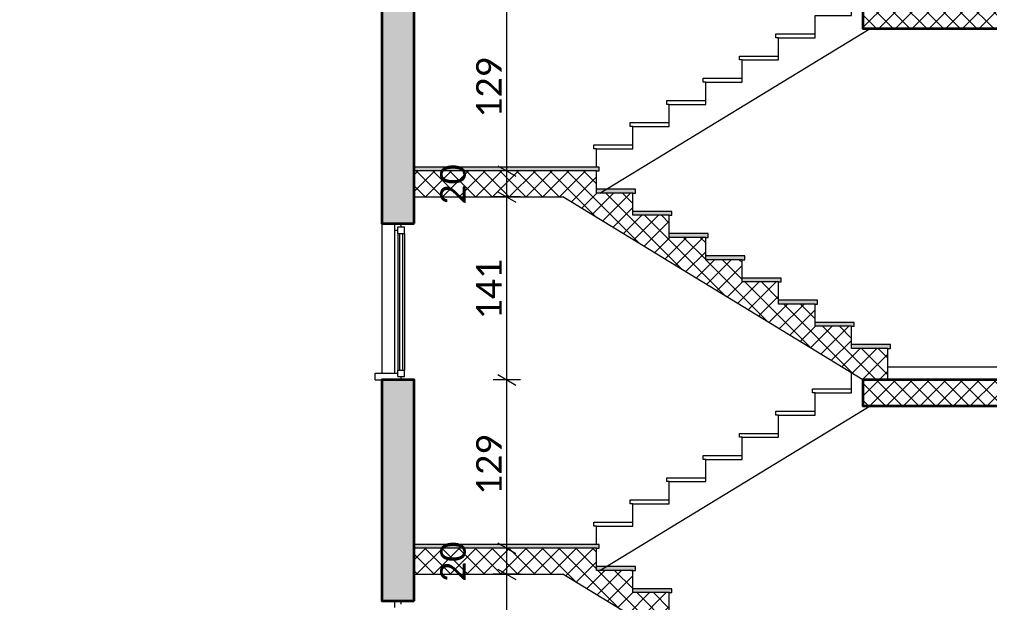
# Model space of a CAD drawing. Header units: millimetres. Extents: x -310 to 171125, y -3027 to 55843.
# Drawn here: x 117401 to 124857, y 19083 to 23565 of the extents above; entities that cross this region are included whole.
import ezdxf

# ---------------------------------------------------------------- set-up
doc = ezdxf.new("R2010")
doc.units = ezdxf.units.MM
doc.header["$MEASUREMENT"] = 0
doc.set_wipeout_variables(frame=1)
doc.linetypes.add('Wipeout_Contour', pattern=[1000, 0, -1000])
doc.layers.add('Dimensioning - General', color=7, linetype='Continuous')
doc.layers.add('Structural - Bearing', color=7, linetype='Continuous')
for name, color, linetype, lineweight, true_color in [('Dimensioning - General_Pen_No__61', 7, 'Continuous', 20, 0x6a6a6a), ('Dimensioning - General_Pen_No__88', 7, 'Continuous', 20, 0xfd4435), ('Structural - Bearing_Pen_No__61', 7, 'Continuous', 20, 0x6a6a6a), ('Structural - Bearing_Pen_No__82', 7, 'Continuous', 20, 0xaaaaaa)]:
    doc.layers.add(name, color=color, linetype=linetype, lineweight=lineweight, true_color=true_color)
for name, color, linetype, lineweight in [('Structural - Bearing_Pen_No__1', 7, 'Continuous', 13), ('Structural - Bearing_Pen_No__101', 252, 'Continuous', 13), ('Structural - Bearing_Pen_No__7', 7, 'Continuous', 35)]:
    doc.layers.add(name, color=color, linetype=linetype, lineweight=lineweight)
doc.layers.get('0').off()
doc.styles.add('GENERATED_STYLE_6', font='calibril.ttf')
doc.dimstyles.new('GENERATED_STYLE__1', dxfattribs={"dimtxt": 195.999997, "dimasz": 106.4, "dimexe": 0.18, "dimexo": 0.0625, "dimgap": 0.09, "dimtad": 1, "dimdec": 0, "dimlfac": 0.1, "dimzin": 0, "dimdsep": 46, "dimtxsty": 'GENERATED_STYLE_6', "dimblk": 'ARROWHEAD_2', "dimblk1": 'ARROWHEAD_2', "dimblk2": 'ARROWHEAD_2', "dimcen": 0.09, "dimse1": 1, "dimse2": 1, "dimclrd": 256, "dimclre": 256, "dimclrt": 256, "dimadec": 0, "dimazin": 0, "dimtfac": 1, "dimtdec": 4, "dimtmove": 0, "dimatfit": 3, "dimfxl": 1, "dimtolj": 1, "dimtzin": 0, "dimarcsym": 0})
pattern_1 = [(45, (0, 0), (-64.346715, 64.346715), []), (135, (0, 0), (64.346715, 64.346715), [])]

# ---------------------------------------------------------------- blocks, each defined once
blk = doc.blocks.new('*D23')
at = {"layer": 'Dimensioning - General_Pen_No__61', "color": 251, "linetype": 'Continuous', "lineweight": 20, "true_color": 0x6a6a6a, "transparency": 16777216}
for p, q in [((121076.5, 19341.2), (121216.5, 19260.4)), ((121251.5, 19300.8), (121041.5, 19300.8)), ((121146.5, 17895.5), (121146.5, 19300.8)), ((121251.5, 17895.5), (121041.5, 17895.5)), ((121076.5, 17935.9), (121216.5, 17855))]:
    blk.add_line(p, q, dxfattribs=at)
at = {"layer": 'Dimensioning - General_Pen_No__88', "color": 20, "lineweight": 20, "true_color": 0xfd4435, "transparency": 16777216, "char_height": 196, "attachment_point": 7, "rotation": 90, "style": 'GENERATED_STYLE_6'}
for s, insert in [('\\A1;{\\pql;\\fCalibri Light|b0|i0|c0|p34;20}', (120832.9, 19241.9)), ('\\A1;{\\pql;\\fCalibri Light|b0|i0|c0|p34;141}', (121107.3, 18359.8))]:
    blk.add_mtext(s, dxfattribs=dict(at, insert=insert))
blk = doc.blocks.new('ARROWHEAD_2')
at = {"color": 0, "linetype": 'Continuous', "lineweight": 0}
for p, q in [((0, 0), (-1, 0)), ((-0.378, -0.655), (0.378, 0.655))]:
    blk.add_line(p, q, dxfattribs=at)
blk = doc.blocks.new('*D24')
at = {"layer": 'Dimensioning - General_Pen_No__61', "color": 251, "linetype": 'Continuous', "lineweight": 20, "true_color": 0x6a6a6a, "transparency": 16777216}
for p, q in [((121076.5, 19541.2), (121216.5, 19460.4)), ((121251.5, 19500.8), (121041.5, 19500.8)), ((121146.5, 19300.8), (121146.5, 19500.8)), ((121076.5, 19341.2), (121216.5, 19260.4)), ((121251.5, 19300.8), (121041.5, 19300.8))]:
    blk.add_line(p, q, dxfattribs=at)
blk = doc.blocks.new('*D25')
at = {"layer": 'Dimensioning - General_Pen_No__61', "color": 251, "linetype": 'Continuous', "lineweight": 20, "true_color": 0x6a6a6a, "transparency": 16777216}
for p, q in [((121076.5, 20835.9), (121216.5, 20755)), ((121251.5, 20795.5), (121041.5, 20795.5)), ((121146.5, 19500.8), (121146.5, 20795.5)), ((121076.5, 19541.2), (121216.5, 19460.4)), ((121251.5, 19500.8), (121041.5, 19500.8))]:
    blk.add_line(p, q, dxfattribs=at)
at = {"layer": 'Dimensioning - General_Pen_No__88', "color": 20, "lineweight": 20, "true_color": 0xfd4435, "transparency": 16777216, "insert": (121107.3, 19909.8), "char_height": 196, "attachment_point": 7, "rotation": 90, "style": 'GENERATED_STYLE_6'}
blk.add_mtext('\\A1;{\\pql;\\fCalibri Light|b0|i0|c0|p34;129}', dxfattribs=at)
blk = doc.blocks.new('*D26')
at = {"layer": 'Dimensioning - General_Pen_No__61', "color": 251, "linetype": 'Continuous', "lineweight": 20, "true_color": 0x6a6a6a, "transparency": 16777216}
for p, q in [((121076.5, 22241.2), (121216.5, 22160.4)), ((121251.5, 22200.8), (121041.5, 22200.8)), ((121146.5, 20795.5), (121146.5, 22200.8)), ((121076.5, 20835.9), (121216.5, 20755)), ((121251.5, 20795.5), (121041.5, 20795.5))]:
    blk.add_line(p, q, dxfattribs=at)
at = {"layer": 'Dimensioning - General_Pen_No__88', "color": 20, "lineweight": 20, "true_color": 0xfd4435, "transparency": 16777216, "char_height": 196, "attachment_point": 7, "rotation": 90, "style": 'GENERATED_STYLE_6'}
for s, insert in [('\\A1;{\\pql;\\fCalibri Light|b0|i0|c0|p34;20}', (120832.9, 22141.9)), ('\\A1;{\\pql;\\fCalibri Light|b0|i0|c0|p34;141}', (121107.3, 21259.8))]:
    blk.add_mtext(s, dxfattribs=dict(at, insert=insert))
blk = doc.blocks.new('*D27')
at = {"layer": 'Dimensioning - General_Pen_No__61', "color": 251, "linetype": 'Continuous', "lineweight": 20, "true_color": 0x6a6a6a, "transparency": 16777216}
for p, q in [((121076.5, 22441.2), (121216.5, 22360.4)), ((121251.5, 22400.8), (121041.5, 22400.8)), ((121146.5, 22200.8), (121146.5, 22400.8)), ((121076.5, 22241.2), (121216.5, 22160.4)), ((121251.5, 22200.8), (121041.5, 22200.8))]:
    blk.add_line(p, q, dxfattribs=at)
blk = doc.blocks.new('*D28')
at = {"layer": 'Dimensioning - General_Pen_No__61', "color": 251, "linetype": 'Continuous', "lineweight": 20, "true_color": 0x6a6a6a, "transparency": 16777216}
for p, q in [((121076.5, 23735.9), (121216.5, 23655)), ((121251.5, 23695.5), (121041.5, 23695.5)), ((121146.5, 22400.8), (121146.5, 23695.5)), ((121076.5, 22441.2), (121216.5, 22360.4)), ((121251.5, 22400.8), (121041.5, 22400.8))]:
    blk.add_line(p, q, dxfattribs=at)
at = {"layer": 'Dimensioning - General_Pen_No__88', "color": 20, "lineweight": 20, "true_color": 0xfd4435, "transparency": 16777216, "insert": (121107.3, 22809.8), "char_height": 196, "attachment_point": 7, "rotation": 90, "style": 'GENERATED_STYLE_6'}
blk.add_mtext('\\A1;{\\pql;\\fCalibri Light|b0|i0|c0|p34;129}', dxfattribs=at)
blk = doc.blocks.new('*D85')
at = {"layer": 'Dimensioning - General_Pen_No__61', "color": 251, "linetype": 'Continuous', "lineweight": 20, "true_color": 0x6a6a6a, "transparency": 16777216}
for p, q in [((134757.9, 20595.6), (134547.9, 20595.6)), ((134582.9, 20636), (134722.9, 20555.2)), ((134652.9, 17895.6), (134652.9, 20595.6)), ((134757.9, 17895.6), (134547.9, 17895.6)), ((134582.9, 17936), (134722.9, 17855.2))]:
    blk.add_line(p, q, dxfattribs=at)
at = {"layer": 'Dimensioning - General_Pen_No__88', "color": 20, "lineweight": 20, "true_color": 0xfd4435, "transparency": 16777216, "char_height": 196, "attachment_point": 7, "rotation": 90, "style": 'GENERATED_STYLE_6'}
for s, insert in [('\\A1;{\\pql;\\fCalibri Light|b0|i0|c0|p34;20}', (134613.7, 20237.4)), ('\\A1;{\\pql;\\fCalibri Light|b0|i0|c0|p34;270}', (134613.7, 19007.3))]:
    blk.add_mtext(s, dxfattribs=dict(at, insert=insert))
blk = doc.blocks.new('*D86')
at = {"layer": 'Dimensioning - General_Pen_No__61', "color": 251, "linetype": 'Continuous', "lineweight": 20, "true_color": 0x6a6a6a, "transparency": 16777216}
for p, q in [((134582.9, 20836), (134722.9, 20755.2)), ((134757.9, 20795.6), (134547.9, 20795.6)), ((134652.9, 20595.6), (134652.9, 20795.6)), ((134757.9, 20595.6), (134547.9, 20595.6)), ((134582.9, 20636), (134722.9, 20555.2))]:
    blk.add_line(p, q, dxfattribs=at)
blk = doc.blocks.new('*D87')
at = {"layer": 'Dimensioning - General_Pen_No__61', "color": 251, "linetype": 'Continuous', "lineweight": 20, "true_color": 0x6a6a6a, "transparency": 16777216}
for p, q in [((134757.9, 23495.6), (134547.9, 23495.6)), ((134582.9, 23536), (134722.9, 23455.2)), ((134652.9, 20795.6), (134652.9, 23495.6)), ((134582.9, 20836), (134722.9, 20755.2)), ((134757.9, 20795.6), (134547.9, 20795.6))]:
    blk.add_line(p, q, dxfattribs=at)
at = {"layer": 'Dimensioning - General_Pen_No__88', "color": 20, "lineweight": 20, "true_color": 0xfd4435, "transparency": 16777216, "char_height": 196, "attachment_point": 7, "rotation": 90, "style": 'GENERATED_STYLE_6'}
for s, insert in [('\\A1;{\\pql;\\fCalibri Light|b0|i0|c0|p34;20}', (134613.7, 23137.4)), ('\\A1;{\\pql;\\fCalibri Light|b0|i0|c0|p34;270}', (134613.7, 21907.3))]:
    blk.add_mtext(s, dxfattribs=dict(at, insert=insert))
blk = doc.blocks.new('*D88')
at = {"layer": 'Dimensioning - General_Pen_No__61', "color": 251, "linetype": 'Continuous', "lineweight": 20, "true_color": 0x6a6a6a, "transparency": 16777216}
for p, q in [((134582.9, 23736), (134722.9, 23655.2)), ((134757.9, 23695.6), (134547.9, 23695.6)), ((134652.9, 23495.6), (134652.9, 23695.6)), ((134757.9, 23495.6), (134547.9, 23495.6)), ((134582.9, 23536), (134722.9, 23455.2))]:
    blk.add_line(p, q, dxfattribs=at)
blk = doc.blocks.new('*D128')
at = {"layer": 'Dimensioning - General_Pen_No__61', "color": 251, "linetype": 'Continuous', "lineweight": 20, "true_color": 0x6a6a6a, "transparency": 16777216}
for p, q in [((135307.9, 20595.6), (135097.9, 20595.6)), ((135132.9, 20636), (135272.9, 20555.2)), ((135202.9, 17895.6), (135202.9, 20595.6)), ((135307.9, 17895.6), (135097.9, 17895.6)), ((135132.9, 17936), (135272.9, 17855.2))]:
    blk.add_line(p, q, dxfattribs=at)
at = {"layer": 'Dimensioning - General_Pen_No__88', "color": 20, "lineweight": 20, "true_color": 0xfd4435, "transparency": 16777216, "char_height": 196, "attachment_point": 7, "rotation": 90, "style": 'GENERATED_STYLE_6'}
for s, insert in [('\\A1;{\\pql;\\fCalibri Light|b0|i0|c0|p34;20}', (135163.7, 20237.4)), ('\\A1;{\\pql;\\fCalibri Light|b0|i0|c0|p34;270}', (135163.7, 19007.3))]:
    blk.add_mtext(s, dxfattribs=dict(at, insert=insert))
blk = doc.blocks.new('*D129')
at = {"layer": 'Dimensioning - General_Pen_No__61', "color": 251, "linetype": 'Continuous', "lineweight": 20, "true_color": 0x6a6a6a, "transparency": 16777216}
for p, q in [((135132.9, 20836), (135272.9, 20755.2)), ((135307.9, 20795.6), (135097.9, 20795.6)), ((135202.9, 20595.6), (135202.9, 20795.6)), ((135307.9, 20595.6), (135097.9, 20595.6)), ((135132.9, 20636), (135272.9, 20555.2))]:
    blk.add_line(p, q, dxfattribs=at)
blk = doc.blocks.new('*D130')
at = {"layer": 'Dimensioning - General_Pen_No__61', "color": 251, "linetype": 'Continuous', "lineweight": 20, "true_color": 0x6a6a6a, "transparency": 16777216}
for p, q in [((135307.9, 23495.6), (135097.9, 23495.6)), ((135132.9, 23536), (135272.9, 23455.2)), ((135202.9, 20795.6), (135202.9, 23495.6)), ((135132.9, 20836), (135272.9, 20755.2)), ((135307.9, 20795.6), (135097.9, 20795.6))]:
    blk.add_line(p, q, dxfattribs=at)
at = {"layer": 'Dimensioning - General_Pen_No__88', "color": 20, "lineweight": 20, "true_color": 0xfd4435, "transparency": 16777216, "char_height": 196, "attachment_point": 7, "rotation": 90, "style": 'GENERATED_STYLE_6'}
for s, insert in [('\\A1;{\\pql;\\fCalibri Light|b0|i0|c0|p34;20}', (135163.7, 23137.4)), ('\\A1;{\\pql;\\fCalibri Light|b0|i0|c0|p34;270}', (135163.7, 21907.3))]:
    blk.add_mtext(s, dxfattribs=dict(at, insert=insert))
blk = doc.blocks.new('*D131')
at = {"layer": 'Dimensioning - General_Pen_No__61', "color": 251, "linetype": 'Continuous', "lineweight": 20, "true_color": 0x6a6a6a, "transparency": 16777216}
for p, q in [((135132.9, 23736), (135272.9, 23655.2)), ((135307.9, 23695.6), (135097.9, 23695.6)), ((135202.9, 23495.6), (135202.9, 23695.6)), ((135307.9, 23495.6), (135097.9, 23495.6)), ((135132.9, 23536), (135272.9, 23455.2))]:
    blk.add_line(p, q, dxfattribs=at)
blk = doc.blocks.new('*D156')
at = {"layer": 'Dimensioning - General_Pen_No__61', "color": 251, "linetype": 'Continuous', "lineweight": 20, "true_color": 0x6a6a6a, "transparency": 16777216}
for p, q in [((135682.9, 20836), (135822.9, 20755.2)), ((135857.9, 20795.6), (135647.9, 20795.6)), ((135752.9, 17895.6), (135752.9, 20795.6)), ((135857.9, 17895.6), (135647.9, 17895.6)), ((135682.9, 17936), (135822.9, 17855.2))]:
    blk.add_line(p, q, dxfattribs=at)
at = {"layer": 'Dimensioning - General_Pen_No__88', "color": 20, "lineweight": 20, "true_color": 0xfd4435, "transparency": 16777216, "insert": (135713.7, 19107.3), "char_height": 196, "attachment_point": 7, "rotation": 90, "style": 'GENERATED_STYLE_6'}
blk.add_mtext('\\A1;{\\pql;\\fCalibri Light|b0|i0|c0|p34;290}', dxfattribs=at)
blk = doc.blocks.new('*D157')
at = {"layer": 'Dimensioning - General_Pen_No__61', "color": 251, "linetype": 'Continuous', "lineweight": 20, "true_color": 0x6a6a6a, "transparency": 16777216}
for p, q in [((135682.9, 23736), (135822.9, 23655.2)), ((135857.9, 23695.6), (135647.9, 23695.6)), ((135752.9, 20795.6), (135752.9, 23695.6)), ((135682.9, 20836), (135822.9, 20755.2)), ((135857.9, 20795.6), (135647.9, 20795.6))]:
    blk.add_line(p, q, dxfattribs=at)
at = {"layer": 'Dimensioning - General_Pen_No__88', "color": 20, "lineweight": 20, "true_color": 0xfd4435, "transparency": 16777216, "insert": (135713.7, 22007.3), "char_height": 196, "attachment_point": 7, "rotation": 90, "style": 'GENERATED_STYLE_6'}
blk.add_mtext('\\A1;{\\pql;\\fCalibri Light|b0|i0|c0|p34;290}', dxfattribs=at)

msp = doc.modelspace()

# ---------------------------------------------------------------- hatches: boundary and pattern name
at = {"layer": 'Structural - Bearing_Pen_No__1', "linetype": 'Continuous', "lineweight": 13}
h = msp.add_hatch(dxfattribs=at)
h.set_pattern_fill('CONCRETE_BLOCK', style=0, pattern_type=2)
h.set_pattern_definition(pattern_1)
h.paths.add_polyline_path([(139085.2, 23495.6), (139085.2, 23695.6), (123882.8, 23695.6), (123882.8, 23495.6)])
h = msp.add_hatch(dxfattribs=at)
h.set_pattern_fill('CONCRETE_BLOCK', style=0, pattern_type=2)
h.set_pattern_definition(pattern_1)
h.paths.add_polyline_path([(124075.2, 20795.5), (124075.2, 21036.2), (123795.2, 21036.2), (123795.2, 21206.8), (123515.2, 21206.8), (123515.2, 21377.3), (123235.2, 21377.3), (123235.2, 21547.9), (122955.2, 21547.9), (122955.2, 21718.5), (122675.2, 21718.5), (122675.2, 21889.1), (122395.2, 21889.1), (122395.2, 22059.7), (122115.2, 22059.7), (122115.2, 22230.2), (121835.2, 22230.2), (121835.2, 22400.8), (120435.2, 22400.8), (120435.2, 22200.8), (121576, 22200.8), (123882.8, 20795.5)])
h = msp.add_hatch(dxfattribs=at)
h.set_pattern_fill('CONCRETE_BLOCK', style=0, pattern_type=2)
h.set_pattern_definition(pattern_1)
h.paths.add_polyline_path([(139085.2, 20595.6), (139085.2, 20795.6), (123882.8, 20795.6), (123882.8, 20595.6)])
h = msp.add_hatch(dxfattribs=at)
h.set_pattern_fill('CONCRETE_BLOCK', style=0, pattern_type=2)
h.set_pattern_definition(pattern_1)
h.paths.add_polyline_path([(124075.2, 17895.5), (124075.2, 18136.2), (123795.2, 18136.2), (123795.2, 18306.8), (123515.2, 18306.8), (123515.2, 18477.3), (123235.2, 18477.3), (123235.2, 18647.9), (122955.2, 18647.9), (122955.2, 18818.5), (122675.2, 18818.5), (122675.2, 18989.1), (122395.2, 18989.1), (122395.2, 19159.7), (122115.2, 19159.7), (122115.2, 19330.2), (121835.2, 19330.2), (121835.2, 19500.8), (120435.2, 19500.8), (120435.2, 19300.8), (121576, 19300.8), (123882.8, 17895.5)])
at = {"layer": 'Structural - Bearing_Pen_No__101', "linetype": 'Continuous', "lineweight": 13}
for points in [[(121855.2, 22430.8), (120435.2, 22430.8), (120435.2, 22400.8), (121835.2, 22400.8), (121855.2, 22400.8)], [(122135.2, 22260.2), (121835.2, 22260.2), (121835.2, 22230.2), (122115.2, 22230.2), (122135.2, 22230.2)], [(122415.2, 22089.7), (122115.2, 22089.7), (122115.2, 22059.7), (122395.2, 22059.7), (122415.2, 22059.7)], [(122695.2, 21919.1), (122395.2, 21919.1), (122395.2, 21889.1), (122675.2, 21889.1), (122695.2, 21889.1)], [(122975.2, 21748.5), (122675.2, 21748.5), (122675.2, 21718.5), (122955.2, 21718.5), (122975.2, 21718.5)], [(123255.2, 21577.9), (122955.2, 21577.9), (122955.2, 21547.9), (123235.2, 21547.9), (123255.2, 21547.9)], [(123535.2, 21407.3), (123235.2, 21407.3), (123235.2, 21377.3), (123515.2, 21377.3), (123535.2, 21377.3)], [(123815.2, 21236.8), (123515.2, 21236.8), (123515.2, 21206.8), (123795.2, 21206.8), (123815.2, 21206.8)], [(124095.2, 21066.2), (123795.2, 21066.2), (123795.2, 21036.2), (124075.2, 21036.2), (124095.2, 21036.2)], [(120435.2, 19095.6), (120435.2, 20795.6), (120185.2, 20795.6), (120185.2, 19095.6)], [(121855.2, 19530.8), (120435.2, 19530.8), (120435.2, 19500.8), (121835.2, 19500.8), (121855.2, 19500.8)], [(122135.2, 19360.2), (121835.2, 19360.2), (121835.2, 19330.2), (122115.2, 19330.2), (122135.2, 19330.2)], [(122415.2, 19189.7), (122115.2, 19189.7), (122115.2, 19159.7), (122395.2, 19159.7), (122415.2, 19159.7)]]:
    msp.add_hatch(color=252, dxfattribs=at).paths.add_polyline_path(points)

# ---------------------------------------------------------------- linework, layer by layer
at = {"layer": 'Structural - Bearing_Pen_No__1', "color": 7, "linetype": 'Continuous', "lineweight": 13}
for p, q in [((120435.2, 22330.9), (120435.2, 23695.6)), ((124335.2, 23495.6), (139085.2, 23495.6)), ((120435.2, 21995.6), (120435.2, 22130.9)), ((120135.2, 20795.6), (120135.2, 20845.6)), ((120135.2, 20795.6), (120285.2, 20795.6)), ((120185.2, 20795.6), (120435.2, 20795.6)), ((120185.2, 19095.6), (120185.2, 20795.6)), ((120285.2, 20795.6), (120335.2, 20795.6)), ((120435.2, 19430.9), (120435.2, 20795.6)), ((124335.2, 20795.6), (128485.2, 20795.6)), ((124335.2, 20595.6), (139085.2, 20595.6)), ((120435.2, 19095.6), (120435.2, 19230.9)), ((120185.2, 19095.6), (120435.2, 19095.6)), ((120285.2, 19095.6), (120335.2, 19095.6)), ((120285.2, 19045.6), (120285.2, 19095.6)), ((120335.2, 19070.6), (120335.2, 19095.6))]:
    msp.add_line(p, q, dxfattribs=at)
for points in [[(121835.2, 22400.8), (121855.2, 22400.8), (121855.2, 22430.8), (120435.2, 22430.8)], [(124075.2, 20795.5), (124075.2, 21036.2), (123795.2, 21036.2), (123795.2, 21206.8), (123515.2, 21206.8), (123515.2, 21377.3), (123235.2, 21377.3), (123235.2, 21547.9), (122955.2, 21547.9), (122955.2, 21718.5), (122675.2, 21718.5), (122675.2, 21889.1), (122395.2, 21889.1), (122395.2, 22059.7), (122115.2, 22059.7), (122115.2, 22230.2), (121835.2, 22230.2), (121835.2, 22400.8), (120435.2, 22400.8), (120435.2, 22200.8)], [(122115.2, 22230.2), (122135.2, 22230.2), (122135.2, 22260.2), (121835.2, 22260.2)], [(120435.2, 22200.8), (121576, 22200.8)], [(123882.8, 20795.5), (121576, 22200.8)], [(122395.2, 22059.7), (122415.2, 22059.7), (122415.2, 22089.7), (122115.2, 22089.7)], [(122675.2, 21889.1), (122695.2, 21889.1), (122695.2, 21919.1), (122395.2, 21919.1)], [(122955.2, 21718.5), (122975.2, 21718.5), (122975.2, 21748.5), (122675.2, 21748.5)], [(123235.2, 21547.9), (123255.2, 21547.9), (123255.2, 21577.9), (122955.2, 21577.9)], [(123515.2, 21377.3), (123535.2, 21377.3), (123535.2, 21407.3), (123235.2, 21407.3)], [(123795.2, 21206.8), (123815.2, 21206.8), (123815.2, 21236.8), (123515.2, 21236.8)], [(124075.2, 21036.2), (124095.2, 21036.2), (124095.2, 21066.2), (123795.2, 21066.2)], [(121835.2, 19500.8), (121855.2, 19500.8), (121855.2, 19530.8), (120435.2, 19530.8)], [(124075.2, 17895.5), (124075.2, 18136.2), (123795.2, 18136.2), (123795.2, 18306.8), (123515.2, 18306.8), (123515.2, 18477.3), (123235.2, 18477.3), (123235.2, 18647.9), (122955.2, 18647.9), (122955.2, 18818.5), (122675.2, 18818.5), (122675.2, 18989.1), (122395.2, 18989.1), (122395.2, 19159.7), (122115.2, 19159.7), (122115.2, 19330.2), (121835.2, 19330.2), (121835.2, 19500.8), (120435.2, 19500.8), (120435.2, 19300.8)], [(122115.2, 19330.2), (122135.2, 19330.2), (122135.2, 19360.2), (121835.2, 19360.2)], [(120435.2, 19300.8), (121576, 19300.8)], [(123882.8, 17895.5), (121576, 19300.8)], [(122395.2, 19159.7), (122415.2, 19159.7), (122415.2, 19189.7), (122115.2, 19189.7)]]:
    msp.add_lwpolyline(points, dxfattribs=at)
at = {"layer": 'Structural - Bearing_Pen_No__61', "color": 251, "linetype": 'Continuous', "lineweight": 20, "true_color": 0x6a6a6a}
for points in [[(121835.2, 22430.8), (121835.2, 22571.4), (122115.2, 22571.4), (122115.2, 22742), (122395.2, 22742), (122395.2, 22912.6), (122675.2, 22912.6), (122675.2, 23083.1), (122955.2, 23083.1), (122955.2, 23253.7), (123235.2, 23253.7), (123235.2, 23424.3), (123515.2, 23424.3), (123515.2, 23594.9), (123795.2, 23594.9), (123795.2, 23748.8)], [(121862.7, 22230.2), (123939.5, 23495.5)], [(123235.2, 23424.3), (123215.2, 23424.3), (123215.2, 23454.3), (123515.2, 23454.3)], [(122955.2, 23253.7), (122935.2, 23253.7), (122935.2, 23283.7), (123235.2, 23283.7)], [(122675.2, 23083.1), (122655.2, 23083.1), (122655.2, 23113.1), (122955.2, 23113.1)], [(122395.2, 22912.6), (122375.2, 22912.6), (122375.2, 22942.6), (122675.2, 22942.6)], [(122115.2, 22742), (122095.2, 22742), (122095.2, 22772), (122395.2, 22772)], [(121835.2, 22571.4), (121815.2, 22571.4), (121815.2, 22601.4), (122115.2, 22601.4)], [(124075.2, 20895.6), (128485.2, 20895.6)], [(121835.2, 19530.8), (121835.2, 19671.4), (122115.2, 19671.4), (122115.2, 19842), (122395.2, 19842), (122395.2, 20012.6), (122675.2, 20012.6), (122675.2, 20183.1), (122955.2, 20183.1), (122955.2, 20353.7), (123235.2, 20353.7), (123235.2, 20524.3), (123515.2, 20524.3), (123515.2, 20694.9), (123795.2, 20694.9), (123795.2, 20848.8)], [(123515.2, 20694.9), (123495.2, 20694.9), (123495.2, 20724.9), (123795.2, 20724.9)], [(121862.7, 19330.2), (123939.5, 20595.5)], [(123235.2, 20524.3), (123215.2, 20524.3), (123215.2, 20554.3), (123515.2, 20554.3)], [(122955.2, 20353.7), (122935.2, 20353.7), (122935.2, 20383.7), (123235.2, 20383.7)], [(122675.2, 20183.1), (122655.2, 20183.1), (122655.2, 20213.1), (122955.2, 20213.1)], [(122395.2, 20012.6), (122375.2, 20012.6), (122375.2, 20042.6), (122675.2, 20042.6)], [(122115.2, 19842), (122095.2, 19842), (122095.2, 19872), (122395.2, 19872)], [(121835.2, 19671.4), (121815.2, 19671.4), (121815.2, 19701.4), (122115.2, 19701.4)]]:
    msp.add_lwpolyline(points, dxfattribs=at)
at = {"layer": 'Structural - Bearing_Pen_No__7', "color": 7, "linetype": 'Continuous', "lineweight": 35, "flags": 128}
for points in [[(139085.2, 23495.6), (139085.2, 23695.6), (123882.8, 23695.6), (123882.8, 23495.6)], [(120435.2, 19095.6), (120435.2, 20795.6), (120185.2, 20795.6), (120185.2, 19095.6)], [(139085.2, 20595.6), (139085.2, 20795.6), (123882.8, 20795.6), (123882.8, 20595.6)]]:
    msp.add_lwpolyline(points, close=True, dxfattribs=at)

# ---------------------------------------------------------------- dimensions: what is measured, and where the dimension line sits
at = {"layer": 'Dimensioning - General', "color": 251, "linetype": 'Continuous', "lineweight": 20, "true_color": 0x6a6a6a}
for base, p1, p2, picture, middle in [((135202.9, 23695.6), (106822.4, 23495.6), (106843.5, 23695.6), '*D131', (135065.7, 23286.8)), ((134652.9, 23695.6), (107357.9, 23495.6), (107357.9, 23695.6), '*D88', (134515.7, 23286.8)), ((121146.5, 23695.5), (121406, 22400.8), (123882.8, 23695.5), '*D28', (121009.3, 23033.9)), ((121146.5, 22200.8), (123882.8, 20795.5), (121294.3, 22200.8), '*D26', (121009.3, 21483.9)), ((121146.5, 22400.8), (121294.3, 22200.8), (121406, 22400.8), '*D27', (120734.9, 22291.4)), ((121146.5, 20795.5), (121201.7, 19500.8), (123882.8, 20795.5), '*D25', (121009.3, 20133.9)), ((135202.9, 20595.6), (107107, 17895.6), (106959.5, 20595.6), '*D128', (135065.7, 19231.4)), ((134652.9, 20595.6), (107285.7, 17895.6), (107291, 20595.6), '*D85', (134515.7, 19231.4)), ((121146.5, 19300.8), (123882.8, 17895.5), (121209.1, 19300.8), '*D23', (121009.3, 18583.9)), ((121146.5, 19500.8), (121209.1, 19300.8), (121201.7, 19500.8), '*D24', (120734.9, 19391.4))]:
    dim = msp.add_linear_dim(base=base, p1=p1, p2=p2, angle=90, dimstyle='GENERATED_STYLE__1', dxfattribs=at)
    dim.commit()
    dim.dimension.update_dxf_attribs({"geometry": picture, "text_midpoint": middle, "dimtype": 160, "text_rotation": 90})

# ---------------------------------------------------------------- wipeouts: each hides what was drawn before it
at = {"color": 254, "linetype": 'Wipeout_Contour', "lineweight": 0, "ltscale": 488518.870676}
msp.add_wipeout([(120185.2, 21995.6), (120185.2, 20845.6), (120285.2, 20845.6), (120285.2, 21995.6)], dxfattribs=at).dxf.layer = 'Structural - Bearing'

# ---------------------------------------------------------------- next in the draw order: hatches: boundary and pattern name
at = {"layer": 'Structural - Bearing_Pen_No__101', "linetype": 'Continuous', "lineweight": 13}
msp.add_hatch(color=252, dxfattribs=at).paths.add_polyline_path([(120435.2, 21995.6), (120435.2, 23695.6), (120185.2, 23695.6), (120185.2, 21995.6)])

# ---------------------------------------------------------------- next in the draw order: linework, layer by layer
at = {"layer": 'Structural - Bearing_Pen_No__1', "color": 7, "linetype": 'Continuous', "lineweight": 13}
for p, q in [((120185.2, 21995.6), (120185.2, 23695.6)), ((120185.2, 21995.6), (120435.2, 21995.6)), ((120285.2, 21995.6), (120335.2, 21995.6))]:
    msp.add_line(p, q, dxfattribs=at)
at = {"layer": 'Structural - Bearing_Pen_No__7', "color": 7, "linetype": 'Continuous', "lineweight": 35, "flags": 128}
msp.add_lwpolyline([(120435.2, 21995.6), (120435.2, 23695.6), (120185.2, 23695.6), (120185.2, 21995.6)], close=True, dxfattribs=at)
at = {"layer": 'Structural - Bearing_Pen_No__82', "color": 253, "linetype": 'Continuous', "lineweight": 20, "true_color": 0xaaaaaa}
msp.add_line((120185.2, 21995.6), (120185.2, 20845.6), dxfattribs=at)

# ---------------------------------------------------------------- next in the draw order: wipeouts: each hides what was drawn before it
at = {"color": 254, "linetype": 'Wipeout_Contour', "lineweight": 0, "ltscale": 488747.027485}
msp.add_wipeout([(120310.2, 21945.6), (120285.2, 21945.6), (120285.2, 20845.6), (120310.2, 20845.6)], dxfattribs=at).dxf.layer = 'Structural - Bearing'

# ---------------------------------------------------------------- next in the draw order: linework, layer by layer
at = {"layer": 'Structural - Bearing_Pen_No__1', "color": 7, "linetype": 'Continuous', "lineweight": 13}
for p, q in [((120335.2, 21970.6), (120335.2, 21995.6)), ((120310.2, 21970.6), (120360.2, 21970.6)), ((120310.2, 21970.6), (120335.2, 21970.6)), ((120310.2, 20820.6), (120360.2, 20820.6)), ((120310.2, 20820.6), (120335.2, 20820.6)), ((120335.2, 20795.6), (120335.2, 20820.6))]:
    msp.add_line(p, q, dxfattribs=at)

# ---------------------------------------------------------------- next in the draw order: wipeouts: each hides what was drawn before it
at = {"color": 254, "linetype": 'Wipeout_Contour', "lineweight": 0, "ltscale": 488894.283211}
msp.add_wipeout([(120310.2, 21920.6), (120310.2, 20870.6), (120360.2, 20870.6), (120360.2, 21920.6)], dxfattribs=at).dxf.layer = 'Structural - Bearing'

# ---------------------------------------------------------------- next in the draw order: linework, layer by layer
at = {"layer": 'Structural - Bearing_Pen_No__1', "color": 7, "linetype": 'Continuous', "lineweight": 13}
for p, q in [((120285.2, 21945.6), (120285.2, 21995.6)), ((120285.2, 21945.6), (120310.2, 21945.6)), ((120310.2, 21920.6), (120310.2, 21970.6)), ((120310.2, 21945.6), (120310.2, 21970.6)), ((120310.2, 21920.6), (120360.2, 21920.6)), ((120325.2, 20870.6), (120325.2, 21920.6)), ((120345.2, 21920.6), (120345.2, 20870.6)), ((120360.2, 21920.6), (120360.2, 21970.6)), ((120135.2, 20845.6), (120285.2, 20845.6)), ((120285.2, 20845.6), (120310.2, 20845.6)), ((120310.2, 20820.6), (120310.2, 20870.6)), ((120310.2, 20870.6), (120360.2, 20870.6)), ((120310.2, 20820.6), (120310.2, 20845.6)), ((120360.2, 20820.6), (120360.2, 20870.6))]:
    msp.add_line(p, q, dxfattribs=at)
at = {"layer": 'Structural - Bearing_Pen_No__82', "color": 253, "linetype": 'Continuous', "lineweight": 20, "true_color": 0xaaaaaa}
for p, q in [((120285.2, 20845.6), (120285.2, 21945.6)), ((120310.2, 21920.6), (120310.2, 20870.6)), ((120360.2, 21920.6), (120360.2, 20870.6))]:
    msp.add_line(p, q, dxfattribs=at)

# ---------------------------------------------------------------- next in the draw order: dimensions: what is measured, and where the dimension line sits
at = {"layer": 'Dimensioning - General', "color": 251, "linetype": 'Continuous', "lineweight": 20, "true_color": 0x6a6a6a}
for base, p1, p2, picture, middle in [((135752.9, 23695.6), (109667, 20795.6), (109593.2, 23695.6), '*D157', (135615.7, 22231.4)), ((135202.9, 23495.6), (106970, 20795.6), (106822.4, 23495.6), '*D130', (135065.7, 22131.4)), ((134652.9, 23495.6), (107291, 20795.6), (107357.9, 23495.6), '*D87', (134515.7, 22131.4)), ((135202.9, 20795.6), (106959.5, 20595.6), (106970, 20795.6), '*D129', (135065.7, 20386.8)), ((134652.9, 20795.6), (107291, 20595.6), (107291, 20795.6), '*D86', (134515.7, 20386.8)), ((135752.9, 20795.6), (109614.3, 17895.6), (109667, 20795.6), '*D156', (135615.7, 19331.4))]:
    dim = msp.add_linear_dim(base=base, p1=p1, p2=p2, angle=90, dimstyle='GENERATED_STYLE__1', dxfattribs=at)
    dim.commit()
    dim.dimension.update_dxf_attribs({"geometry": picture, "text_midpoint": middle, "dimtype": 160, "text_rotation": 90})

doc.saveas('drawing.dxf')
